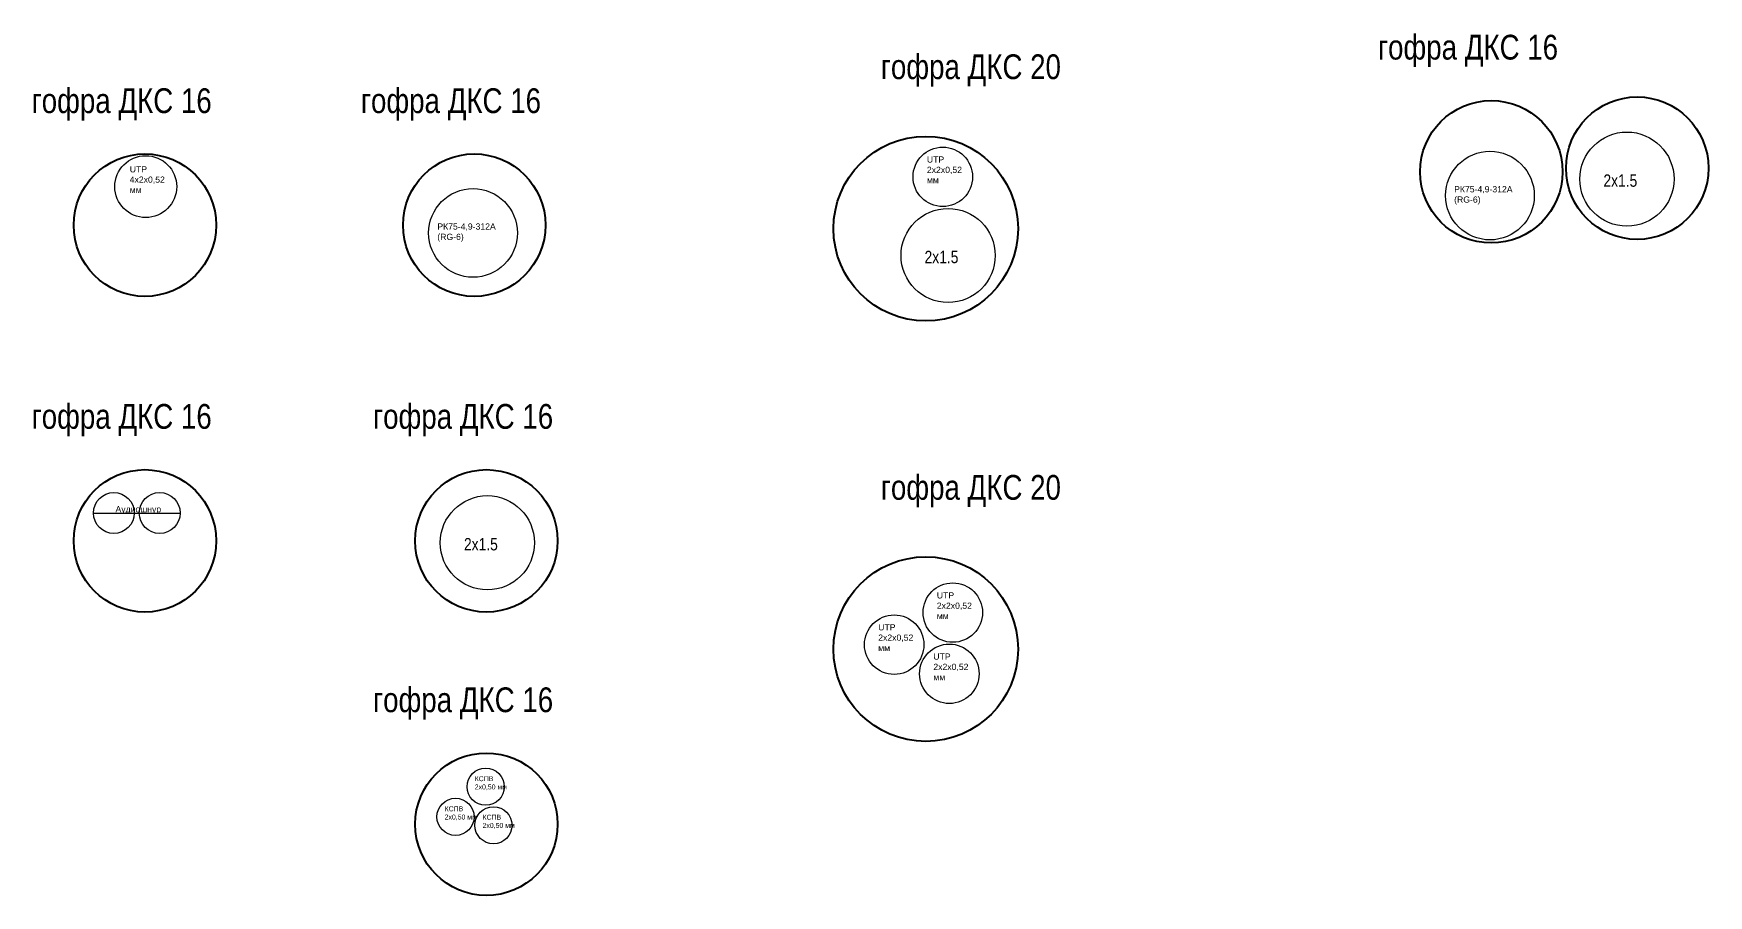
# Model space of a CAD drawing. Header units: millimetres. Extents: x -8189 to 16488, y -6763 to 17206.
# Drawn here: x -6710.3 to -6575.1, y -6527 to -6457.4 of the extents above; entities that cross this region are included whole.
import ezdxf

# ---------------------------------------------------------------- set-up
doc = ezdxf.new("R2010")
doc.units = ezdxf.units.MM
for name, color, linetype in [('05 Слаботочка', 7, 'Continuous'), ('06 Авт-ка климата', 7, 'Continuous'), ('08 Пож. и техн. сигн.', 7, 'Continuous'), ('13 Трассы и коробки слаботочки', 7, 'Continuous')]:
    doc.layers.add(name, color=color, linetype=linetype)
doc.styles.get("Standard").update_dxf_attribs({"font": 'arial.ttf'})

msp = doc.modelspace()

# ---------------------------------------------------------------- linework, layer by layer
at = {"layer": '05 Слаботочка', "color": 6}
msp.add_line((-6705.43, -6496.12), (-6698.43, -6496.12), dxfattribs=at)
for centre, radius in [((-6581.64, -6469.16), 3.8), ((-6592.7, -6470.49), 3.58), ((-6701.21, -6469.77), 2.5), ((-6674.79, -6473.51), 3.58), ((-6703.78, -6496.12), 1.65), ((-6700.08, -6496.12), 1.65)]:
    msp.add_circle(centre, radius, dxfattribs=at)
at = {"layer": '06 Авт-ка климата', "color": 5}
for centre, radius in [((-6636.87, -6468.98), 2.4), ((-6636.44, -6475.33), 3.8), ((-6673.63, -6498.52), 3.8)]:
    msp.add_circle(centre, radius, dxfattribs=at)
at = {"layer": '08 Пож. и техн. сигн.', "color": 1}
for centre, radius in [((-6636.06, -6504.16), 2.4), ((-6640.79, -6506.75), 2.4), ((-6636.34, -6509.1), 2.4), ((-6673.77, -6518.22), 1.5), ((-6676.2, -6520.65), 1.5), ((-6673.14, -6521.33), 1.5)]:
    msp.add_circle(centre, radius, dxfattribs=at)
at = {"layer": '13 Трассы и коробки слаботочки', "lineweight": 40}
for centre, radius in [((-6592.59, -6468.57), 5.75), ((-6580.81, -6468.28), 5.75), ((-6638.24, -6473.16), 7.45), ((-6701.27, -6472.88), 5.75), ((-6674.69, -6472.88), 5.75), ((-6701.27, -6498.37), 5.75), ((-6673.71, -6498.37), 5.75), ((-6638.24, -6507.11), 7.45), ((-6673.71, -6521.25), 5.75)]:
    msp.add_circle(centre, radius, dxfattribs=at)

# ---------------------------------------------------------------- texts
at = {"layer": '05 Слаботочка', "color": 6, "width": 0.8}
msp.add_text('2x1.5', height=1, dxfattribs=at).set_placement((-6583.54, -6469.78))
at = {"layer": '05 Слаботочка', "color": 6, "char_height": 0.5, "width": 2.8168, "attachment_point": 1}
for s, insert in [('{UTP 4х2х0,52 мм}', (-6702.5, -6468.12)), ('{РК75-4,9-312А (RG-6)}', (-6595.59, -6469.73)), ('{РК75-4,9-312А (RG-6)}', (-6677.67, -6472.74)), ('{Аудиошнур}', (-6703.65, -6495.56))]:
    msp.add_mtext(s, dxfattribs=dict(at, insert=insert))
at = {"layer": '06 Авт-ка климата', "color": 5, "width": 0.8}
for p in [(-6638.34, -6475.95), (-6675.52, -6499.14)]:
    msp.add_text('2x1.5', height=1, dxfattribs=at).set_placement(p)
at = {"layer": '06 Авт-ка климата', "color": 5, "insert": (-6638.15, -6467.33), "char_height": 0.5, "width": 2.8168, "attachment_point": 1}
msp.add_mtext('{UTP 2х2х0,52 мм}', dxfattribs=at)
at = {"layer": '08 Пож. и техн. сигн.', "color": 1, "width": 2.8168, "attachment_point": 1}
for s, insert, char_height in [('{UTP 2х2х0,52 мм}', (-6637.35, -6502.52), 0.5), ('{UTP 2х2х0,52 мм}', (-6642.08, -6505.1), 0.5), ('{UTP 2х2х0,52 мм}', (-6637.63, -6507.46), 0.5), ('{КСПВ 2х0,50 мм}', (-6674.65, -6517.37), 0.4), ('{КСПВ 2х0,50 мм}', (-6677.08, -6519.8), 0.4), ('{КСПВ 2х0,50 мм}', (-6674.02, -6520.48), 0.4)]:
    msp.add_mtext(s, dxfattribs=dict(at, insert=insert, char_height=char_height))
at = {"layer": '13 Трассы и коробки слаботочки', "width": 0.8}
for s, p in [('гофра ДКС 16', (-6601.74, -6459.51)), ('гофра ДКС 20', (-6641.87, -6461.09)), ('гофра ДКС 16', (-6710.42, -6463.83)), ('гофра ДКС 16', (-6683.84, -6463.83)), ('гофра ДКС 16', (-6710.42, -6489.32)), ('гофра ДКС 16', (-6682.86, -6489.32)), ('гофра ДКС 20', (-6641.87, -6495.05)), ('гофра ДКС 16', (-6682.86, -6512.2))]:
    msp.add_text(s, height=2, dxfattribs=at).set_placement(p)

doc.saveas('drawing.dxf')
